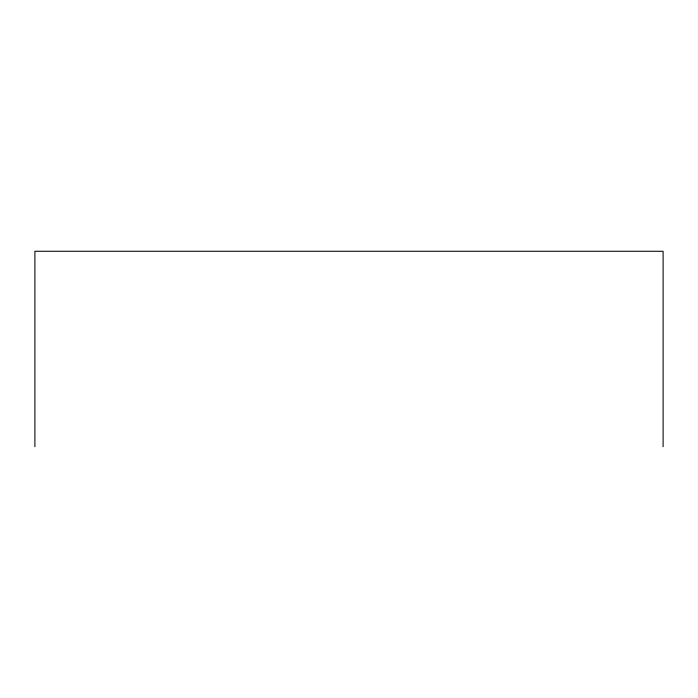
<?xml version="1.0" encoding="UTF-8"?>
<svg xmlns="http://www.w3.org/2000/svg" width="698" height="698" viewBox="0 0 698 698"><rect width="100%" height="100%" fill="white"/><g stroke="black" fill="none" stroke-linecap="round" stroke-linejoin="round"><path stroke-width="1.05" d="M663.1 446.729L663.1 251.271L34.9 251.271L34.9 446.729"/></g></svg>
